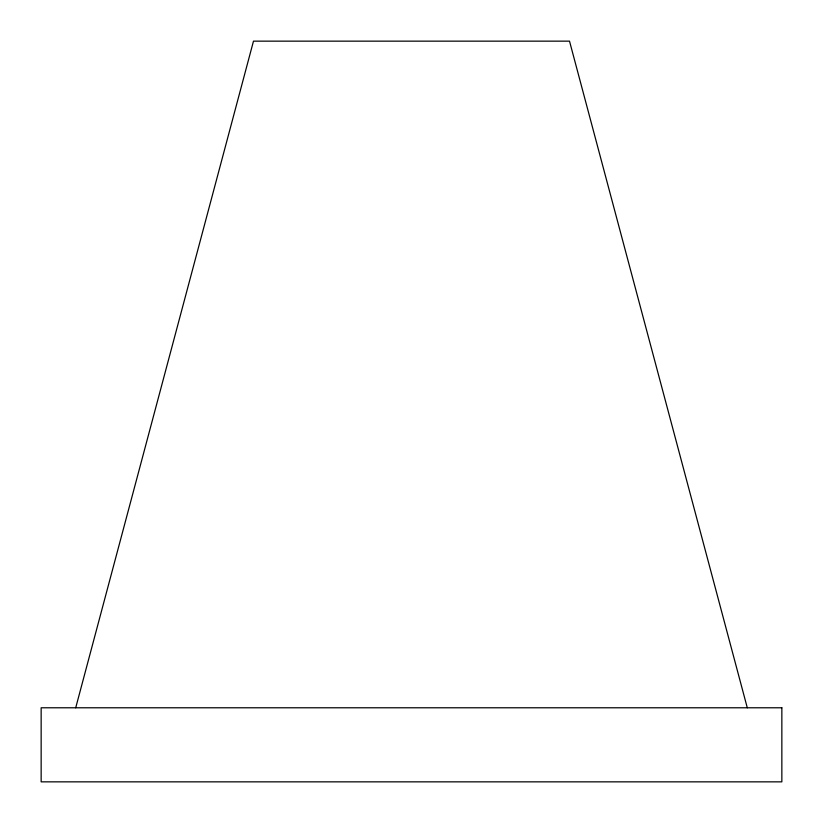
<?xml version="1.0" encoding="UTF-8"?>
<svg xmlns="http://www.w3.org/2000/svg" width="823" height="823" viewBox="0 0 823 823"><rect width="100%" height="100%" fill="white"/><g stroke="black" fill="none" stroke-linecap="round" stroke-linejoin="round"><path stroke-width="1.23" d="M75.716 707.78L253.484 41.15L569.516 41.15L747.284 707.78M781.85 707.78L41.15 707.78L41.15 781.85L781.85 781.85L781.85 707.78"/></g></svg>
